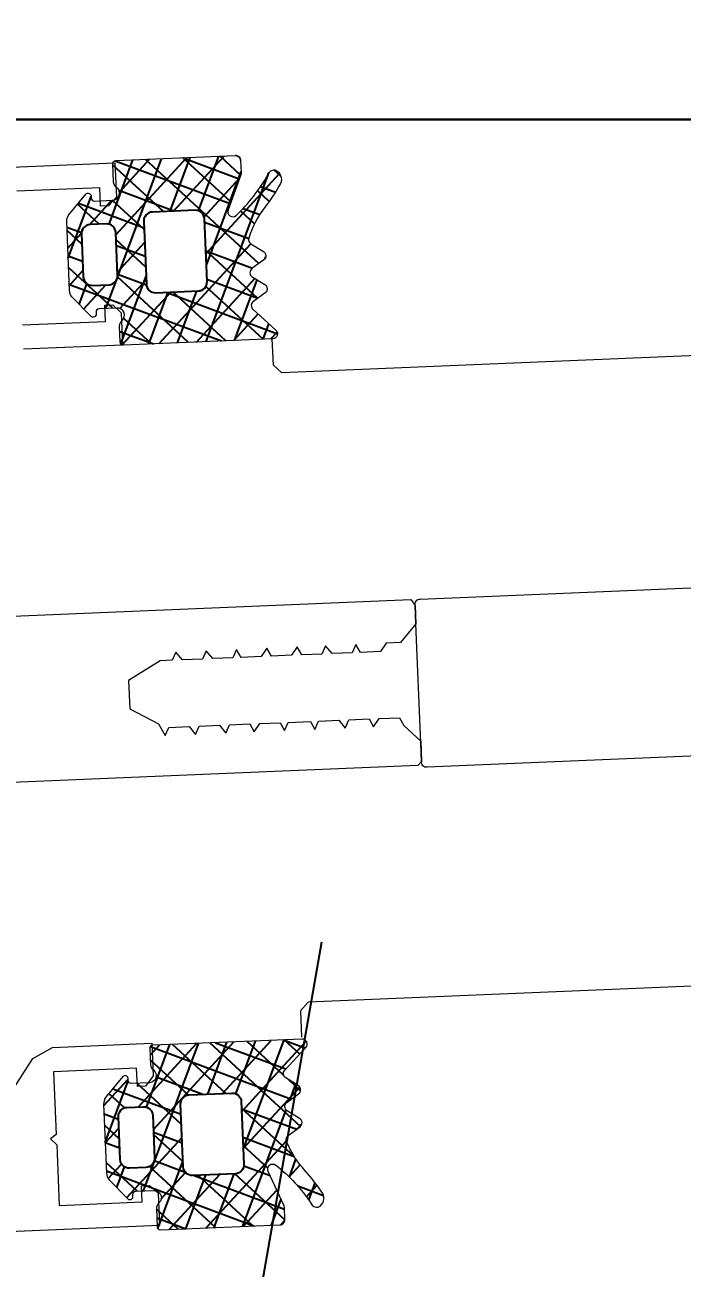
# Model space of a CAD drawing. Header units: millimetres. Extents: x -8689834 to 9419935, y -284943 to 166066.
# Drawn here: x -187681.7 to -187642.1, y 114769.2 to 114844 of the extents above; entities that cross this region are included whole.
import ezdxf
from ezdxf import colors
from ezdxf.entities.mleader import LeaderData, LeaderLine
from ezdxf.math import Vec2, Vec3

# ---------------------------------------------------------------- set-up
doc = ezdxf.new("R2010")
doc.units = ezdxf.units.MM
doc.header["$MEASUREMENT"] = 0
doc.layers.get('0').update_dxf_attribs({"color": 250, "lineweight": 9})
doc.layers.add('АР_новое окно', color=155, linetype='Continuous')
for name, color, linetype, lineweight in [('АР_Окна', 4, 'Continuous', 0), ('АР_Отметки', 250, 'Continuous', 15), ('АР_Сущ Несущая стена', 216, 'Continuous', 30), ('АР_Штриховка кирпич', 250, 'Continuous', 9)]:
    doc.layers.add(name, color=color, linetype=linetype, lineweight=lineweight)
doc.styles.add('ISOCPEUR', font='isocpeur.ttf', dxfattribs={"width": 0.7})
pattern_1 = [(335.7671633447816, (-69115.31625940584, 318510.9409690977), (0.6515825639889636, 1.447617495164233), []), (65.76716334478155, (-69115.31625940584, 318510.9409690977), (-1.447617495164233, 0.6515825639889636), [])]
pattern_2 = [(69.59291897554259, (-312533.4256309916, -91758.61839273755), (-1.487866758978935, 0.5535420106238736), []), (159.5929189755425, (-312533.4256309916, -91758.61839273755), (-0.5535420106238738, -1.487866758978935), [])]

# ---------------------------------------------------------------- blocks, each defined once
blk = doc.blocks.new('стойка витр.')
h = blk.add_hatch()
h.set_pattern_fill('ANSI37', scale=0.5, angle=-69.23283665521843)
h.set_pattern_definition(pattern_1)
edge = h.paths.add_edge_path()
edge.add_line((-22.69442369043827, 14.13646889062511), (-23.03581465108437, 15.03674084689555))
edge.add_arc((-23.43472203482704, 14.88552442783714), 0.426606969231953, 20.76054121617168, 72.29995807937499)
edge.add_arc((-23.17519432072194, 15.69843630689562), 0.4267278803337561, 110.7639791014305, 252.28796188313498, ccw=False)
edge.add_line((-23.32647754022037, 16.09744767434313), (-22.30045238576713, 16.48652534212306))
edge.add_arc((-22.23557122191811, 16.31559297980009), 0.1828317202011609, 20.74895968860318, 110.7853670150393, ccw=False)
edge.add_line((-22.06459766681655, 16.38036551539699), (-22.02136925791274, 16.26636916297139))
edge.add_arc((-21.85036169383434, 16.33121481389334), 0.1828894349477776, 200.7666051414026, 335.7779732891441)
edge.add_line((-21.68357339510112, 16.25618009645405), (-21.08991230116226, 17.78525728297245))
edge.add_arc((-21.70321396183568, 17.95657679537892), 0.6367804192309714, 344.3928406199507, 381.7248777476984)
edge.add_line((-21.1116628201562, 18.19228116337763), (-22.58147269752226, 22.06827310883818))
edge.add_arc((-23.18057156739388, 21.852472630542), 0.6367804192296693, 19.80944894391843, 57.14148607166609)
edge.add_line((-22.83507592984824, 22.38737642259366), (-24.29334917705273, 23.13834224954917))
edge.add_arc((-24.36844682475663, 22.97158227615987), 0.1828894349476184, 65.75635339884347, 200.7677215648203)
edge.add_line((-24.53945312526776, 22.90673329312267), (-24.49622471639304, 22.79273694081348))
edge.add_arc((-24.66715707872659, 22.7278557770023), 0.1828317201976129, -69.25104032206309, 20.78536700277641, ccw=False)
edge.add_line((-24.60238454316277, 22.55688222189201), (-25.62840969761601, 22.16780455411208))
edge.add_arc((-25.77973726672901, 22.56679910380675), 0.4267278803402734, 149.2463648073436, 290.7703475895543, ccw=False)
edge.add_arc((-26.51302534269302, 23.00322659508151), 0.4266069692186295, 329.2343686070108, 380.7737854734352)
edge.add_line((-26.11415292418678, 23.1545352198882), (-26.50320860397187, 24.18050239048171))
edge.add_arc((-26.6741821590871, 24.11572985494814), 0.1828317201915107, 20.74895966852365, 110.7853670116034)
edge.add_line((-26.73906332292245, 24.28666221726598), (-33.46508004333009, 21.73609814226074))
edge.add_arc((-33.37260125833668, 21.44478009969028), 0.3056444463767395, 107.6120180140902, 200.6882886899978)
edge.add_line((-33.6585366082727, 21.33680091994756), (-33.39916615508264, 20.65282280623796))
edge.add_arc((-33.11489203283651, 20.76049792175978), 0.3039830703862393, 200.7452912846324, 225.8123610097134)
edge.add_line((-33.32677140043234, 20.54252351805917), (-31.79381202385412, 18.90709041146329))
edge.add_arc((-32.0063560722166, 18.68866847666476), 0.3047673113958362, -108.86283880448178, 45.781400895661875, ccw=False)
edge.add_arc((-28.70749382052437, 27.75544220980088), 9.952967568180252, 231.9543329511108, 250.0411665169116, ccw=False)
edge.add_arc((-35.13741779119496, 19.64784166335459), 0.4002801790554734, 42.30928712460122, 119.2250395725891)
edge.add_arc((-34.91139847875967, 19.56672148584141), 0.6024183835395109, 134.3950067436913, 228.6478049676944)
edge.add_arc((-28.53884731806517, 27.80771469972205), 11.01872594929672, 232.0873456721725, 240.8889416158169)
edge.add_arc((-36.88860151399224, 12.8729826853881), 6.091684827127049, 40.75890454826748, 60.61437004968877, ccw=False)
edge.add_arc((-32.50226594848368, 16.64775385941913), 0.3047655738188228, -34.89587558046088, 41.60271899476669, ccw=False)
edge.add_line((-32.25229934006347, 16.47340148731018), (-32.76342180219945, 15.75802363698313))
edge.add_arc((-32.51342051808022, 15.58368567090239), 0.3047857747310843, 145.1100748179471, 256.4242518685471)
edge.add_line((-32.58496309185284, 15.28741547561367), (-31.72801335877739, 15.09082250765641))
edge.add_arc((-31.79955593254474, 14.79455231235153), 0.3047857747455557, -34.88992517811971, 76.42425187022229, ccw=False)
edge.add_line((-31.54955464840168, 14.62021434627968), (-32.06065512256464, 13.90477851201285))
edge.add_arc((-31.81065383841726, 13.73044054594722), 0.304785774745541, 145.1100748233031, 256.4242518693868)
edge.add_line((-31.88219641218893, 13.4341703506434), (-31.02524667911348, 13.23757738269342))
edge.add_arc((-31.09682011228135, 12.94126594878393), 0.3048331054871362, -24.2246592297883, 76.42043308581259, ccw=False)
edge.add_line((-30.81882951050648, 12.81618818287097), (-31.59985344059533, 11.12048939903616))
edge.add_arc((-31.32187980059053, 10.99539431777895), 0.3048247429134716, 155.7710645559098, 290.7402899417831)
edge.add_line((-31.21393143609748, 10.71032366952568), (-22.80062470957637, 13.90072279884771))
edge.add_arc((-22.86539724513609, 14.07169635396312), 0.1828317202009504, 290.7489596761703, 380.7489600455551)
edge = h.paths.add_edge_path(flags=16)
edge.add_line((-23.10434971895302, 21.04022295145114), (-22.19142218885827, 18.63276889372355))
edge.add_arc((-22.69773797682865, 18.4407695405971), 0.5414973949605305, -69.23283665472542, 20.767163345274582, ccw=False)
edge.add_line((-22.5057386237022, 17.93445375262672), (-23.43116100440966, 17.58352553217992))
edge.add_arc((-23.62316035752519, 18.08984132014666), 0.5414973949532591, 200.7671633443313, 290.7671633443313, ccw=False)
edge.add_line((-24.12947614549194, 17.89784196703113), (-25.04240367558668, 20.30529602475872))
edge.add_arc((-24.53608788761267, 20.4972953778888), 0.541497394965222, 110.76716334549809, 200.7671633454981, ccw=False)
edge.add_line((-24.72808724074275, 21.00361116586282), (-23.80266486003529, 21.35453938630963))
edge.add_arc((-23.6106655069234, 20.84822359833925), 0.5414973949553709, 20.767163343835023, 110.767163343835, ccw=False)
edge = h.paths.add_edge_path(flags=16)
edge.add_line((-26.85119390953332, 20.26120087689196), (-25.51269974335446, 16.73149769075098))
edge.add_arc((-26.01901553132848, 16.5394983376209), 0.541497394965222, -69.23283665450191, 20.76716334549809, ccw=False)
edge.add_line((-25.82701617819839, 16.03318254964688), (-28.23444912247942, 15.12026302596496))
edge.add_arc((-28.4264484756095, 15.62657881394625), 0.5414973949720253, 200.7671633452251, 290.76716334522513, ccw=False)
edge.add_line((-28.9327642635908, 15.43457946081617), (-30.27125842979876, 18.96428264696442))
edge.add_arc((-29.76494264181383, 19.15628200007632), 0.5414973949689773, 110.76716334328901, 200.767163343289, ccw=False)
edge.add_line((-29.95694199492573, 19.66259778806125), (-27.5495090506447, 20.57551731175045))
edge.add_arc((-27.35750969751825, 20.06920152376551), 0.541497394974137, 20.767163344728715, 110.76716334472869, ccw=False)
h = blk.add_hatch()
h.set_pattern_fill('ANSI37', scale=0.5, angle=-69.23283665521843)
h.set_pattern_definition(pattern_1)
edge = h.paths.add_edge_path()
edge.add_line((-7.614656875375658, -25.62993601259222), (-7.273265914729564, -26.53020796886267))
edge.add_arc((-7.672138333263274, -26.68151659366696), 0.4266069692434679, -30.765631391378577, 20.77378547182468, ccw=False)
edge.add_arc((-6.938850257283542, -27.11794408495156), 0.4267278803339729, 149.2463648056786, 290.7703475873838)
edge.add_line((-6.787522688187892, -27.51693863464607), (-5.761497533734655, -27.12786096686614))
edge.add_arc((-5.826270069284272, -26.95688741173914), 0.1828317202082013, 290.7489596719217, 380.7853669983573)
edge.add_line((-5.655337706935825, -26.89200624793739), (-5.698566115868744, -26.77800989551906))
edge.add_arc((-5.527559815348082, -26.71316091253391), 0.1828894349380834, 65.75635340077491, 200.7677215485159, ccw=False)
edge.add_line((-5.452462167653721, -26.54640093915077), (-3.994188920449233, -27.29736676610628))
edge.add_arc((-4.339684557994865, -27.83227055815794), 0.6367804192296694, 19.809448943918426, 57.14148607166612, ccw=False)
edge.add_line((-3.740585688123247, -27.61647007986176), (-2.270775810728082, -31.49246202532231))
edge.add_arc((-2.862326952422118, -31.72816639327794), 0.6367804192285443, -15.60715938413449, 21.72487774361298, ccw=False)
edge.add_line((-2.249025291763246, -31.89948590572749), (-2.842686385673005, -33.42856309223862))
edge.add_arc((-3.009474684396633, -33.35352837480535), 0.1828894349365558, 200.7666051236535, 335.7779732896313, ccw=False)
edge.add_line((-3.180482248484623, -33.41837402567035), (-3.223710657359334, -33.30437767335388))
edge.add_arc((-3.394684212462365, -33.36915020895407), 0.1828317202037067, 20.74895968940122, 110.7853670142414)
edge.add_line((-3.459565376309911, -33.19821784662781), (-4.485590530792251, -33.58729551440774))
edge.add_arc((-4.334307311281267, -33.98630688185023), 0.4267278803335083, 110.7639791032461, 252.2879618854569)
edge.add_arc((-4.593835025358378, -34.79921876089735), 0.4266069692128739, 20.760541213745626, 72.2999580801698, ccw=False)
edge.add_line((-4.194927641627146, -34.64800234186259), (-3.805871961842058, -35.67396951244882))
edge.add_arc((-3.976804324152614, -35.73885067632053), 0.1828317201976034, -69.25104032001241, 20.78536702306718, ccw=False)
edge.add_line((-3.912031788582681, -35.9098242314285), (-10.63804850899032, -38.46038830642647))
edge.add_arc((-10.76198657700206, -38.18099989774544), 0.3056444463879536, 200.8460379983515, 293.92230867425997, ccw=False)
edge.add_line((-11.04762355046114, -38.2897659172595), (-11.3069940036512, -37.6057878035499))
edge.add_arc((-11.02280217192234, -37.49789568213767), 0.3039830703908278, 175.7219656777917, 200.7890354028728, ccw=False)
edge.add_line((-11.32593828623067, -37.47521963119652), (-11.26283276302274, -35.23454482450325))
edge.add_arc((-11.5667631736687, -35.21197449929495), 0.3047673113958011, 355.7529257944983, 510.3971654946409)
edge.add_arc((-3.085478140807247, -39.81161386289363), 9.95296756819478, 151.493160172311, 169.5799937381118)
edge.add_arc((-13.27454869620142, -38.00608067109534), 0.4002801790508524, 282.30928711923883, 359.2250395672268, ccw=False)
edge.add_arc((-13.15914824141406, -37.79549114656839), 0.6024183835459826, 172.8865217206561, 267.13931994465963, ccw=False)
edge.add_arc((-2.924576102079248, -39.73891867786803), 11.01872594919693, 160.6453850739864, 169.4469810176308, ccw=False)
edge.add_arc((-19.07760885644255, -34.09585671602533), 6.091684827120307, 340.9199566399376, 360.7754221413588)
edge.add_arc((-13.29124725463213, -34.01305259408502), 0.3047655738143686, 359.9316076928689, 436.4302022680961)
edge.add_line((-13.21974018984474, -33.71679460741143), (-14.0766899229202, -33.52020163946145))
edge.add_arc((-14.00514734915965, -33.22393144415915), 0.3047857747414494, 145.1100748207506, 256.424251871352, ccw=False)
edge.add_line((-14.2551486332959, -33.04959347808472), (-13.74402617113083, -32.33421562775766))
edge.add_arc((-13.99402745527389, -32.1598776616858), 0.3047857747455562, 325.1100748218798, 436.4242518702226)
edge.add_line((-13.92248488150653, -31.86360746638093), (-14.7794566025841, -31.6669565144839))
edge.add_arc((-14.7079140287954, -31.37068631918638), 0.3047857747434108, 145.1100748199116, 256.4242518659954, ccw=False)
edge.add_line((-14.95791531293071, -31.19634835310717), (-14.44679285076563, -30.48097050278011))
edge.add_arc((-14.69684457899481, -30.30662212908397), 0.3048331054870662, 325.1138936033488, 425.7589859189499)
edge.add_line((-14.57168746687239, -30.0286672415823), (-16.28069433249766, -29.27720980550657))
edge.add_arc((-16.15556139849932, -28.99925320327871), 0.3048247429148342, 110.79403674408451, 245.7632621299588, ccw=False)
edge.add_line((-16.26377712844987, -28.71428394233226), (-7.850470401957864, -25.52388481301023))
edge.add_arc((-7.785589238115906, -25.69481717533219), 0.1828317201977073, 20.785366643697614, 110.7853670130821, ccw=False)
edge = h.paths.add_edge_path(flags=16)
edge.add_line((-3.343847721320344, -31.0696095920357), (-4.256775251385989, -28.66215553430811))
edge.add_arc((-4.763091039367282, -28.8541548874382), 0.5414973949720253, 20.7671633452251, 110.7671633452251)
edge.add_line((-4.955090392497368, -28.34783909945691), (-5.880512773175724, -28.69876731990371))
edge.add_arc((-5.68851342006019, -29.20508310789228), 0.5414973949736688, 110.7671633435124, 200.7671633435124)
edge.add_line((-6.194829208048759, -29.39708246100781), (-5.281901677954011, -31.8045365187354))
edge.add_arc((-4.775585889972717, -31.61253716560532), 0.5414973949720253, 200.7671633452251, 290.7671633452251)
edge.add_line((-4.583586536842631, -32.11885295358661), (-3.658164156164275, -31.76792473313981))
edge.add_arc((-3.850163509294362, -31.26160894516579), 0.541497394965222, 290.7671633454981, 380.7671633454981)
edge = h.paths.add_edge_path(flags=16)
edge.add_line((-6.665125275787432, -32.97088079506648), (-8.003619441966293, -29.4411776089255))
edge.add_arc((-8.509935229947587, -29.63317696205559), 0.5414973949720253, 20.7671633452251, 110.7671633452251)
edge.add_line((-8.701934583077673, -29.12686117407429), (-11.1093675273587, -30.03978069775621))
edge.add_arc((-10.91736817424317, -30.54609648574478), 0.5414973949736688, 110.7671633435124, 200.7671633435124)
edge.add_line((-11.42368396223173, -30.73809583886032), (-10.08518979602377, -34.2677990250013))
edge.add_arc((-9.578874008042476, -34.07579967187121), 0.5414973949720253, 200.7671633452251, 290.7671633452251)
edge.add_line((-9.38687465491239, -34.5821154598525), (-6.979441710631363, -33.66919593617058))
edge.add_arc((-7.171441063761449, -33.16288014819656), 0.541497394965222, 290.7671633454981, 380.7671633454981)
at = {"lineweight": 0, "ltscale": 100, "transparency": 33554687}
for points in [[(65.92687011216185, 59.2824299609274), (-26.6419368966599, 24.17953274302999), (-25.90703195796232, 22.24153677027789), (-25.27813291337225, 21.95846499659092), (-24.82208952034125, 22.13140062004823), (-25.21116718812846, 23.15742577453057), (-20.53714279274573, 24.92985650197079)], [(-17.68393587967148, 17.40574934773758), (-22.35796027505421, 15.63331862029736), (-22.70380953396671, 16.54534742246324), (-23.1598529269977, 16.37241179900593), (-23.44292470067739, 15.74351275440858), (-22.75122618288151, 13.91945515007683), (-17.16517298531835, 16.03773513642955)], [(-4.8720624113339, 3.563811556159635), (-32.68827406296623, -6.984337978748954), (-32.78663952485658, -7.412805841304362), (-32.39756185706938, -8.438830995786702), (-31.09647737510386, -9.118948907402228), (-30.2985029091069, -8.81635004535201), (-29.78357822878752, -9.142708211846184), (-28.64349873815081, -8.710380147196702), (-28.58844165704795, -8.16787993638718), (-28.18751332900138, -8.537466511741513), (-27.04754980615689, -8.105182423096267), (-26.87849637278123, -7.51945380341931), (-26.47751006082399, -7.889018390778801), (-25.33748855406884, -7.456712314131437), (-25.28243147299509, -6.914212103321915), (-24.7675067926466, -7.240570269808813), (-23.62748528589145, -6.808264193168725), (-23.5724282048177, -6.265763982351928), (-23.05744554058765, -6.592100160843984), (-21.91748201774317, -6.159816072198737), (-21.86242493664031, -5.617315861389216), (-21.46149660859373, -5.986902436743549), (-20.32147510183859, -5.554596360096184), (-20.15236368455226, -4.968845752424386), (-19.75143535650568, -5.338432327778719), (-18.6114718336612, -4.906148239133472), (-18.44241840028553, -4.320419619456516), (-18.0414320883574, -4.689984206808731), (-17.35739599072258, -4.430591765623831), (-15.14439867439796, -4.764904394331097), (-14.53915697429329, -6.360969294146344), (-15.78927863537683, -7.87813783652382), (-15.87193323494284, -8.691881148712127), (-16.27286156296032, -8.322294573416002), (-17.41288306971546, -8.754600650063367), (-17.58193650312023, -9.340329269682115), (-17.9828648311377, -8.97074269438599), (-19.12288633789285, -9.403048771026079), (-19.29193977129762, -9.988777390644827), (-19.69292608322576, -9.61921280335082), (-20.83288960607024, -10.05149689199607), (-20.8879466871731, -10.59399710274738), (-21.40287136749248, -10.26763893631141), (-22.54295085812919, -10.6999670009609), (-22.59800793926115, -11.24246721171221), (-22.99893626727862, -10.87288063641608), (-24.25289614239591, -11.34839313392149), (-24.30795322352787, -11.89089334468008), (-24.70893953545601, -11.52132875738607), (-25.84896104221116, -11.95363483402616), (-26.01801447558682, -12.53936345364491), (-26.4189428036334, -12.16977687834878), (-27.55896431035944, -12.60208295499615), (-27.61402139149141, -13.14458316574746), (-28.12900405569235, -12.81824698731361), (-29.26896757853683, -13.25053107595886), (-29.32402465966879, -13.79303128671745), (-29.89022619093885, -15.05085136390699), (-29.45792011427693, -16.19087287064031), (-29.14341260807123, -16.33238676948531), (-1.327200956468005, -5.784237234569446)], [(1.558535533695249, -25.08537510928727), (-0.902061547501944, -23.41060979175381), (-2.258247086545452, -23.27287612311193), (-7.844300284108613, -25.39115610946465), (-7.152623754285742, -27.21515572990756), (-6.480474312818842, -27.61228183979256), (-6.024430919787847, -27.43934621633525), (-6.413508587575052, -26.41332106186019), (-1.739484192192322, -24.64089033441996), (-0.3993375533900689, -28.17495120693638), (0.02910832117777318, -28.2732586849088), (-0.1831955090747215, -28.74493296838773), (1.113700732850702, -32.16493950470613), (-3.560323662532028, -33.93737023214635), (-3.906150933442404, -33.02539941386931), (-4.3621943264734, -33.19833503732661), (-4.645266100153094, -33.82723408192396), (-3.953589570330223, -35.65123370236688), (88.61521743849153, -0.5483364844694734)], [(-69.8438361948356, -5.633594956780144), (-69.21493715024553, -5.916666730459838), (-30.90838462579995, 8.609511357899464), (-30.62531285212026, 9.238410402496811), (-31.1873041553481, 10.72042096611403)], [(-56.0608929025766, -41.98018508909445), (-55.7778211288678, -41.3512860444971), (-17.47126860445132, -26.8251079561378), (-16.84236955983215, -27.10817972981749), (-16.28037825660431, -28.59019029343472)]]:
    blk.add_lwpolyline(points, dxfattribs=at)
at = {"color": 7, "lineweight": 0, "ltscale": 100, "transparency": 33554687}
for points in [[(-22.69442369043827, 14.13646889062511), (-23.03581465108437, 15.03674084689555, 0.2287523810762611), (-23.30501911480678, 15.29193636016134, -0.7101639231358212), (-23.32647754022037, 16.09744767434313), (-22.30045238576713, 16.48652534212306, -0.4143996870914876), (-22.06459766681655, 16.38036551539699), (-22.02136925791274, 16.26636916297139, 0.6682503890445888), (-21.68357339510112, 16.25618009645405), (-21.08991230116226, 17.78525728297245, 0.1643479059441302), (-21.1116628201562, 18.19228116337763), (-22.58147269752226, 22.06827310883818, 0.1643479059441302), (-22.83507592984824, 22.38737642259366), (-24.29334917705273, 23.13834224954917, 0.6682503891596868), (-24.53945312526776, 22.90673329312267), (-24.49622471639304, 22.79273694081348, -0.4143996870833266), (-24.60238454316277, 22.55688222189201), (-25.62840969761601, 22.16780455411208, -0.7101639231391418), (-26.14645609946456, 22.78500538597291, 0.2287523810910513), (-26.11415292418678, 23.1545352198882), (-26.50320860397187, 24.18050239048171, 0.4143996871765861), (-26.73906332292245, 24.28666221726598), (-33.46508004333009, 21.73609814226074, 0.4300281847644905), (-33.6585366082727, 21.33680091994756), (-33.39916615508264, 20.65282280623796, 0.1098139781175365), (-33.32677140043234, 20.54252351805917), (-31.79381202385412, 18.90709041146329, -0.8000358277039689), (-32.10488848172827, 18.40026861818478, -0.07908294790216032), (-34.84140179419774, 19.91728321780829, 0.3488032577412263), (-35.33285102594527, 19.99716969329165, 0.4361245879823007), (-35.30940773655311, 19.11450854978466, 0.03842309887939363), (-33.89950172111276, 18.18089248692559, -0.08685322061285544), (-32.2743724368047, 16.85010652759956, -0.3467629046601076), (-32.25229934006347, 16.47340148731018), (-32.76342180219945, 15.75802363698313, 0.5278770357902526), (-32.58496309185284, 15.28741547561367), (-31.72801335877739, 15.09082250765641, -0.5278770357776507), (-31.54955464840168, 14.62021434627968), (-32.06065512256464, 13.90477851201285, 0.5278770357650493), (-31.88219641218893, 13.4341703506434), (-31.02524667911348, 13.23757738269342, -0.4697389635461835), (-30.81882951050648, 12.81618818287097), (-31.59985344059533, 11.12048939903616, 0.667984424932516), (-31.21393143609748, 10.71032366952568), (-22.80062470957637, 13.90072279884771, 0.4142135642613711)], [(-7.614656875375658, -25.62993601259222), (-7.273265914729564, -26.53020796886267, -0.2287523810762611), (-7.305569090007339, -26.89973780277796, 0.7101639231358212), (-6.787522688187892, -27.51693863464607), (-5.761497533734655, -27.12786096686614, 0.4143996870914876), (-5.655337706935825, -26.89200624793739), (-5.698566115868744, -26.77800989551906, -0.6682503890445888), (-5.452462167653721, -26.54640093915077), (-3.994188920449233, -27.29736676610628, -0.1643479059441302), (-3.740585688123247, -27.61647007986176), (-2.270775810728082, -31.49246202532231, -0.1643479059441302), (-2.249025291763246, -31.89948590572749), (-2.842686385673005, -33.42856309223862, -0.6682503891596868), (-3.180482248484623, -33.41837402567035), (-3.223710657359334, -33.30437767335388, 0.4143996870833266), (-3.459565376309911, -33.19821784662781), (-4.485590530792251, -33.58729551440774, 0.7101639231391418), (-4.464132105349563, -34.39280682858953, -0.2287523810910513), (-4.194927641627146, -34.64800234186259), (-3.805871961842058, -35.67396951244882, -0.4143996871765861), (-3.912031788582681, -35.9098242314285), (-10.63804850899032, -38.46038830642647, -0.4300281847644905), (-11.04762355046114, -38.2897659172595), (-11.3069940036512, -37.6057878035499, -0.1098139781175365), (-11.32593828623067, -37.47521963119652), (-11.26283276302274, -35.23454482450325, 0.8000358277039689), (-11.83174935798161, -35.06142405519495, 0.07908294790216032), (-12.87430513065192, -38.01149454006372, -0.3488032577412263), (-13.18921346374555, -38.39715882165183, -0.4361245879823007), (-13.75692971088574, -37.72089072036033, -0.03842309887939363), (-13.32058396766661, -36.08715992321959, 0.08685322061285544), (-12.98648189794039, -34.01341638380836, 0.3467629046601076), (-13.21974018984474, -33.71679460741143), (-14.0766899229202, -33.52020163946145, -0.5278770357902526), (-14.2551486332959, -33.04959347808472), (-13.74402617113083, -32.33421562775766, 0.5278770357776507), (-13.92248488150653, -31.86360746638093), (-14.7794566025841, -31.6669565144839, -0.5278770357650493), (-14.95791531293071, -31.19634835310717), (-14.44679285076563, -30.48097050278011, 0.4697389635461835), (-14.57168746687239, -30.0286672415823), (-16.28069433249766, -29.27720980550657, -0.667984424932516), (-16.26377712844987, -28.71428394233226), (-7.850470401957864, -25.52388481301023, -0.4142135642613711)]]:
    blk.add_lwpolyline(points, format="xyb", close=True, dxfattribs=at)
for points in [[(-26.73906332292245, 24.28666221726598), (-26.73906332292245, 24.28666221726598)], [(-22.80062470957637, 13.90072279884771), (-22.80062470957637, 13.90072279884771)]]:
    blk.add_lwpolyline(points, dxfattribs=at)
at = {"color": 7}
for points in [[(-23.10434971895302, 21.04022295145114), (-22.19142218885827, 18.63276889372355, -0.414213562373095), (-22.5057386237022, 17.93445375262672), (-23.43116100440966, 17.58352553217992, -0.414213562373095), (-24.12947614549194, 17.89784196703113), (-25.04240367558668, 20.30529602475872, -0.414213562373095), (-24.72808724074275, 21.00361116586282), (-23.80266486003529, 21.35453938630963, -0.414213562373095)], [(-26.85119390953332, 20.26120087689196), (-25.51269974335446, 16.73149769075098, -0.414213562373095), (-25.82701617819839, 16.03318254964688), (-28.23444912247942, 15.12026302596496, -0.414213562373095), (-28.9327642635908, 15.43457946081617), (-30.27125842979876, 18.96428264696442, -0.414213562373095), (-29.95694199492573, 19.66259778806125), (-27.5495090506447, 20.57551731175045, -0.414213562373095)], [(-3.343847721320344, -31.0696095920357), (-4.256775251385989, -28.66215553430811, 0.414213562373095), (-4.955090392497368, -28.34783909945691), (-5.880512773175724, -28.69876731990371, 0.414213562373095), (-6.194829208048759, -29.39708246100781), (-5.281901677954011, -31.8045365187354, 0.414213562373095), (-4.583586536842631, -32.11885295358661), (-3.658164156164275, -31.76792473313981, 0.414213562373095)], [(-6.665125275787432, -32.97088079506648), (-8.003619441966293, -29.4411776089255, 0.414213562373095), (-8.701934583077673, -29.12686117407429), (-11.1093675273587, -30.03978069775621, 0.414213562373095), (-11.42368396223173, -30.73809583886032), (-10.08518979602377, -34.2677990250013, 0.414213562373095), (-9.38687465491239, -34.5821154598525), (-6.979441710631363, -33.66919593617058, 0.414213562373095)]]:
    blk.add_lwpolyline(points, format="xyb", close=True, dxfattribs=at)
at = {"lineweight": 0, "ltscale": 100, "transparency": 33554687}
for points in [[(-59.94503853938659, -19.40384657128016, -1.575399656426527e-05), (-56.87977393603069, -20.78551547546522, -0.4398191101055806)], [(-56.36006749374792, -22.15601788895583, -1.575399656426528e-05), (-57.73845635901671, -25.2227588602982, -0.2080566110632873)], [(-60.62370682114852, -28.40042247599195), (-29.6323624739598, -16.64818975485105, 0.5239329190821609), (-29.45792011430603, -16.19087287058937), (-29.84699778209324, -15.16484771611431), (-32.39756185706938, -8.438830995786702), (-32.78663952485658, -7.412805841304362, 0.5239329190821609), (-33.2204523376422, -7.186144611914642), (-64.21182667926769, -18.93829823563283, 0.4143255057077639)]]:
    blk.add_lwpolyline(points, format="xyb", dxfattribs=at)
at = {"color": 7, "lineweight": 0, "ltscale": 100, "transparency": 33554687}
blk.add_arc((-33.37357679728302, 21.44486016019073), 0.304760386648688, 110.7561904730667, 200.7778938289061, dxfattribs=at)
blk = doc.blocks.new('A$Cec9b444d')
at = {"layer": 'АР_новое окно'}
h = blk.add_hatch(dxfattribs=at)
h.set_pattern_fill('ANSI37', color=256, scale=0.4999999999999999, angle=24.59291897554258)
h.set_pattern_definition(pattern_2)
edge = h.paths.add_edge_path()
edge.add_line((6548.451543394764, 2238.445642179062), (6548.411292953318, 2239.407628293973))
edge.add_arc((6548.837524924576, 2239.425511606693), 0.426606969230795, 130.8631193106455, 182.402536173819, ccw=False)
edge.add_arc((6548.279159500191, 2240.070808755573), 0.4267278803331276, 310.8751155085644, 452.3990982904126)
edge.add_line((6548.261296701107, 2240.497162604228), (6547.164936934255, 2240.451289837502))
edge.add_arc((6547.172522067331, 2240.268615527143), 0.1828317201942392, 92.37771037387427, 182.4141177003121)
edge.add_line((6546.989852613653, 2240.260914319286), (6546.994949299698, 2240.139103451585))
edge.add_arc((6546.812219818644, 2240.131456087688), 0.1828894349619838, -132.61489588426417, 2.3964722633974134, ccw=False)
edge.add_line((6546.688391359247, 2239.996863895997), (6545.541124098359, 2241.169164356219))
edge.add_arc((6546.03759845924, 2241.567915546037), 0.6367804192920743, 181.4381996426683, 218.7702367704202, ccw=False)
edge.add_line((6545.401018639514, 2241.55193319603), (6545.227726129679, 2245.69362661085))
edge.add_arc((6545.863416062311, 2245.730877273636), 0.6367804192392239, 146.0215913215114, 183.353628449271, ccw=False)
edge.add_line((6545.335367020553, 2246.086761400601), (6546.380695375988, 2247.350802209357))
edge.add_arc((6546.515334283268, 2247.227024545505), 0.1828894349669478, 2.3953558180173786, 137.4067239839457, ccw=False)
edge.add_line((6546.698063913306, 2247.234668348798), (6546.703160599324, 2247.11285748121))
edge.add_arc((6546.885834909646, 2247.120442614361), 0.1828317201596406, 182.3777103978586, 272.4141177228796)
edge.add_line((6546.893536117574, 2246.937773160721), (6547.989895884453, 2246.983645927334))
edge.add_arc((6547.972080475158, 2247.410001758865), 0.4267278803749426, 272.3927298041481, 413.916712586526)
edge.add_arc((6548.474588932293, 2248.099686910254), 0.4266069692122565, 182.3892919169225, 233.92870878341319, ccw=False)
edge.add_line((6548.048352838608, 2248.081902124042), (6548.002482664331, 2249.178199932186))
edge.add_arc((6548.185152117981, 2249.185901140067), 0.1828317201684116, 92.3777103656563, 182.4141177085033, ccw=False)
edge.add_line((6548.177566984933, 2249.368575450402), (6555.364656006614, 2249.66929029583))
edge.add_arc((6555.394221839319, 2249.365079202822), 0.305644446330617, 2.474788707097389, 95.55105938295537, ccw=False)
edge.add_line((6555.699581216659, 2249.37827686335), (6555.730161332851, 2248.647411657844))
edge.add_arc((6555.426448873583, 2248.63458788721), 0.3039830702646786, -22.649283628637875, 2.417786096509303, ccw=False)
edge.add_line((6555.706988562623, 2248.5175272624), (6554.940899378238, 2246.410939201619))
edge.add_arc((6555.222226203743, 2246.293728573489), 0.3047673113956771, 157.3816764940331, 312.0259161941805)
edge.add_arc((6548.622877420103, 2253.332014850413), 9.952967568207473, 313.1219108744432, 331.2087444402439)
edge.add_arc((6557.723599636435, 2248.407183479588), 0.4002801790498829, 83.93803781351778, 160.8537902615971, ccw=False)
edge.add_arc((6557.547708546624, 2248.243697892138), 0.6024183835293704, -25.484727576248872, 68.76807064779598, ccw=False)
edge.add_arc((6548.447264319586, 2253.313736582851), 11.01872594966432, 322.2741357768159, 331.0757317204602, ccw=False)
edge.add_arc((6561.998506221537, 2242.867279844155), 6.091684826941774, 142.5487073405098, 162.4041728419304)
edge.add_arc((6556.480953075582, 2244.612400008807), 0.3047655738086504, 161.5603583962118, 238.0589529714075)
edge.add_line((6556.319717943689, 2244.353778108685), (6557.071031851974, 2243.897117346932))
edge.add_arc((6556.909759173021, 2243.638495051894), 0.3047857747129721, -53.261174478714395, 58.053002572099615, ccw=False)
edge.add_line((6557.092072367689, 2243.3942487264), (6556.381531947649, 2242.876422547476))
edge.add_arc((6556.563845142314, 2242.63217622197), 0.304785774720753, 126.7388255193569, 238.0530025677395)
edge.add_line((6556.402572463337, 2242.373553926938), (6557.153888964064, 2241.916831206488))
edge.add_arc((6556.992616285055, 2241.65820891139), 0.3047857747936488, -53.26117447681611, 58.05300256926603, ccw=False)
edge.add_line((6557.17492947978, 2241.413962585838), (6556.464389059714, 2240.896136407027))
edge.add_arc((6556.646746847417, 2240.651864305688), 0.3048331055332871, 126.7426443079046, 227.3877366234162)
edge.add_line((6556.440364621333, 2240.427521712796), (6557.825431740102, 2239.175730268071))
edge.add_arc((6557.619071919477, 2238.951378427537), 0.3048247429575804, -87.57721254543412, 47.392012840440714, ccw=False)
edge.add_line((6557.631957781217, 2238.646826168498), (6548.6419140564, 2238.270673932097))
edge.add_arc((6548.6342128485, 2238.453343385784), 0.1828317202055253, 182.4141173443002, 272.4141177137184, ccw=False)
edge = h.paths.add_edge_path(flags=16)
edge.add_line((6546.112836551766, 2244.954122015627), (6546.220471903409, 2242.381635602362))
edge.add_arc((6546.761495928793, 2242.404272577622), 0.5414973949076394, 182.3959140496314, 272.3959140496775)
edge.add_line((6546.784132904054, 2241.863248552238), (6547.772993519362, 2241.904623449128))
edge.add_arc((6547.750356544166, 2242.445647474536), 0.5414973949285851, 272.3959140427484, 362.3959140428485)
edge.add_line((6548.291380569573, 2242.468284449733), (6548.183745217942, 2245.040770863001))
edge.add_arc((6547.642721192489, 2245.018133887785), 0.5414973949748565, 2.395914044662461, 92.39591404475459)
edge.add_line((6547.620084217272, 2245.559157913239), (6546.631223601948, 2245.517783016344))
edge.add_arc((6546.653860577216, 2244.976758990894), 0.5414973949733509, 92.39591405006294, 182.3959140500629)
edge = h.paths.add_edge_path(flags=16)
edge.add_line((6549.864071890762, 2245.711717034527), (6550.021882106246, 2241.940050671968))
edge.add_arc((6550.562906131702, 2241.962687647185), 0.5414973949776016, 182.3959140446985, 272.3959140446524)
edge.add_line((6550.585543106919, 2241.42166362173), (6553.158006959387, 2241.529298029349))
edge.add_arc((6553.135369984131, 2242.070322054817), 0.541497394991523, 272.3959140488266, 362.3959140488768)
edge.add_line((6553.676394009599, 2242.092959030074), (6553.518583794114, 2245.864625392754))
edge.add_arc((6552.977559768718, 2245.841988417477), 0.5414973949192282, 2.395914051313867, 92.39591405126782)
edge.add_line((6552.954922793442, 2246.383012442871), (6550.38245894097, 2246.275378035251))
edge.add_arc((6550.405095916228, 2245.734354009785), 0.5414973949893273, 92.395914049029, 182.395914049029)
h = blk.add_hatch(dxfattribs=at)
h.set_pattern_fill('ANSI37', color=256, scale=0.4999999999999999, angle=24.59291897554258)
h.set_pattern_definition(pattern_2)
edge = h.paths.add_edge_path()
edge.add_line((6550.229467655266, 2195.953227427111), (6550.269718096672, 2194.991241312309))
edge.add_arc((6550.695954190384, 2195.009026098549), 0.4266069692402211, 182.3892919204921, 233.9287087837394)
edge.add_arc((6550.193445733247, 2194.319340947135), 0.4267278803679935, -87.6072701937344, 53.916712588015514, ccw=False)
edge.add_line((6550.211261142558, 2193.892985115611), (6549.114901375678, 2193.847112348997))
edge.add_arc((6549.107200167731, 2194.029781802645), 0.1828317201688599, 182.3777104023086, 272.41411772875165, ccw=False)
edge.add_line((6548.924525857401, 2194.02219666948), (6548.919429171383, 2194.144007537188))
edge.add_arc((6548.736699541379, 2194.13636373382), 0.1828894349366994, 2.395355842086295, 137.4067239897952)
edge.add_line((6548.602060634108, 2194.260141397638), (6547.556732278645, 2192.996100588995))
edge.add_arc((6548.084781320402, 2192.640216462028), 0.6367804192401517, 146.0215913214097, 183.3536284491437)
edge.add_line((6547.44909138777, 2192.602965799243), (6547.622383897607, 2188.461272384306))
edge.add_arc((6548.258963717156, 2188.477254734373), 0.6367804191172056, 181.4381996485479, 218.7702367763295)
edge.add_line((6547.762489356452, 2188.078503544613), (6548.909756617324, 2186.906203084388))
edge.add_arc((6549.033585076721, 2187.040795276041), 0.1828894349346799, 227.3851041075201, 362.3964722733034)
edge.add_line((6549.216314557747, 2187.048442639968), (6549.211217871729, 2187.170253507556))
edge.add_arc((6549.393887325409, 2187.17795471541), 0.1828317201972299, 92.37771037469298, 182.4141176994218, ccw=False)
edge.add_line((6549.386302192331, 2187.360629025772), (6550.482661959212, 2187.406501792506))
edge.add_arc((6550.500524758281, 2186.980147943852), 0.4267278803314536, -49.12488449369971, 92.39909828847073, ccw=False)
edge.add_arc((6551.058890182625, 2186.334850794976), 0.4266069692033493, 130.863119308993, 182.4025361754422)
edge.add_line((6550.632658211395, 2186.316967482245), (6550.678528385687, 2185.220669673984))
edge.add_arc((6550.861202696045, 2185.228254807053), 0.1828317201925743, 182.3777103716138, 272.4141177147407)
edge.add_line((6550.868903903948, 2185.045585353379), (6558.055992925629, 2185.346300198806))
edge.add_arc((6558.060042927813, 2185.651917811356), 0.3056444464055064, 269.2407687233519, 362.3170393992065)
edge.add_line((6558.365437484206, 2185.664274693805), (6558.334857368039, 2186.395139899199))
edge.add_arc((6558.031135206498, 2186.382548010283), 0.3039830703793646, 2.37404198651948, 27.44111171155207)
edge.add_line((6558.300915605691, 2186.522634566701), (6557.361528726608, 2188.557863838255))
edge.add_arc((6557.6320809803, 2188.698165627723), 0.3047673114131038, 52.76591190175748, 207.4101516018268, ccw=False)
edge.add_arc((6551.643746631061, 2181.13319835712), 9.952967568199105, 33.58308365304413, 51.669917218845114, ccw=False)
edge.add_arc((6560.301260540929, 2186.801051724141), 0.4002801790508677, 203.938037825399, 280.8537902734185)
edge.add_arc((6560.11232734287, 2186.949272705968), 0.6024183835100677, 296.0237574445759, 390.2765556685521)
edge.add_arc((6551.467220448739, 2181.136742772084), 11.01872594909215, 33.71609637432727, 42.51769231797167)
edge.add_arc((6564.098445586862, 2192.67869958109), 6.091684827289483, 202.3876552492031, 222.2431207506249, ccw=False)
edge.add_arc((6558.745957344058, 2190.478766236057), 0.3047655737736925, 126.73287512047341, 203.2314696956637, ccw=False)
edge.add_line((6558.563681598233, 2190.723015304512), (6559.274222018287, 2191.240841483439))
edge.add_arc((6559.091908823624, 2191.485087808939), 0.304785774714563, 306.7388255197988, 418.0530025704772)
edge.add_line((6559.253181502586, 2191.743710103973), (6558.501867594273, 2192.200370865722))
edge.add_arc((6558.663140273249, 2192.458993160753), 0.304785774719601, 126.73882551927099, 238.0530025678394, ccw=False)
edge.add_line((6558.480827078585, 2192.703239486259), (6559.19136490621, 2193.221127623885))
edge.add_arc((6559.009051711473, 2193.465373949425), 0.3047857747906986, 306.7388255263969, 418.0530025723656)
edge.add_line((6559.170324390467, 2193.723996244529), (6558.419010482181, 2194.180657006164))
edge.add_arc((6558.580325445067, 2194.439308712025), 0.3048331054785647, 137.4040914716879, 238.0491837873519, ccw=False)
edge.add_line((6558.355923950385, 2194.64562689198), (6559.631580665526, 2196.008745628642))
edge.add_arc((6559.40720072547, 2196.215074895532), 0.3048247428847856, 317.399815261925, 452.3690406476707)
edge.add_line((6559.39460055727, 2196.519639108196), (6550.404556832467, 2196.143486871799))
edge.add_arc((6550.412141965598, 2195.960812561419), 0.1828317202169492, 92.3777103906945, 182.3777107601127)
edge = h.paths.add_edge_path(flags=16)
edge.add_line((6548.442625621558, 2189.272130583945), (6548.334990269901, 2191.844616997207))
edge.add_arc((6548.876014295369, 2191.867253972463), 0.5414973949910877, 92.39591404882663, 182.3959140488767, ccw=False)
edge.add_line((6548.853377320112, 2192.408277997932), (6549.84223793542, 2192.449652894702))
edge.add_arc((6549.864874910698, 2191.908628869307), 0.5414973949192852, 2.395914051458078, 92.39591405145808, ccw=False)
edge.add_line((6550.405898936093, 2191.931265844585), (6550.513534287736, 2189.35877943132))
edge.add_arc((6549.972510262267, 2189.336142456063), 0.5414973949919963, -87.6040859510772, 2.3959140488727826, ccw=False)
edge.add_line((6549.995147237524, 2188.795118430595), (6549.006286622228, 2188.753743533708))
edge.add_arc((6548.983649647012, 2189.294767559161), 0.5414973949748565, 182.3959140446624, 272.39591404466245, ccw=False)
edge = h.paths.add_edge_path(flags=16)
edge.add_line((6552.244035824408, 2188.830545653435), (6552.086225608896, 2192.602212016107))
edge.add_arc((6552.627249634321, 2192.624848991294), 0.5414973949454512, 92.39591404171239, 182.3959140416623, ccw=False)
edge.add_line((6552.604612659134, 2193.165873016718), (6555.177076511577, 2193.273507424452))
edge.add_arc((6555.199713486812, 2192.732483398986), 0.5414973949878844, 2.3959140464850748, 92.39591404653112, ccw=False)
edge.add_line((6555.740737512277, 2192.75512037422), (6555.898547727761, 2188.983454011542))
edge.add_arc((6555.357523702336, 2188.960817036354), 0.5414973949454702, -87.6040859582896, 2.3959140417102844, ccw=False)
edge.add_line((6555.380160677523, 2188.419793010929), (6552.80769682508, 2188.312158603198))
edge.add_arc((6552.785059849863, 2188.853182628653), 0.541497394976712, 182.3959140447506, 272.3959140447506, ccw=False)
at = {"layer": 'АР_новое окно', "ltscale": 100}
blk.add_line((6206.527226336728, 176.3932183788799), (6560.595116834006, 2202.361959159994), dxfattribs=at)
at = {"layer": 'АР_новое окно', "lineweight": 0, "ltscale": 100, "transparency": 33554687}
for points in [[(6449.215957556616, 2245.093199592735), (6548.13040934276, 2249.231877156003), (6548.217055597699, 2247.161030448478), (6547.75019887152, 2246.653400234138), (6547.262893442533, 2246.6330108975), (6547.217020675839, 2247.729370664465), (6542.222589229186, 2247.520398759974)], [(6542.558986061643, 2239.480509747747), (6547.553417508296, 2239.689481652237), (6547.51264142762, 2240.664030551615), (6547.999946856634, 2240.684419888139), (6548.507577071059, 2240.217563161921), (6548.589129232369, 2238.268465363396), (6542.620148886406, 2238.018717378262)], [(6536.224609914112, 2221.71483997665), (6565.94763881764, 2222.958480623832), (6566.206612569597, 2222.603243985662), (6566.252485336278, 2221.506884218814), (6565.323806611217, 2220.369810330019), (6564.471130538225, 2220.334133527756), (6564.12608727206, 2219.83153804057), (6562.90785467889, 2219.780565995463), (6562.643843607177, 2220.257678052557), (6562.420611208581, 2219.760179251341), (6561.202502532864, 2219.709212391047), (6560.816680593607, 2220.181227762059), (6560.593386236249, 2219.683726368547), (6559.375215601785, 2219.632756915841), (6559.111204530142, 2220.109868972833), (6558.766161263949, 2219.60727348564), (6557.547990629483, 2219.556304032934), (6557.283979557825, 2220.033416089923), (6556.938874332926, 2219.530818010327), (6555.720765657196, 2219.479851150031), (6555.456754585495, 2219.95696320713), (6555.2335221869, 2219.459464405912), (6554.015351552436, 2219.408494953207), (6553.629467654446, 2219.880507731809), (6553.406235255822, 2219.383008930707), (6552.188126580105, 2219.332042070414), (6551.802304640876, 2219.804057441313), (6551.579010283549, 2219.306556047807), (6550.848083119351, 2219.275973339213), (6548.944979412476, 2218.098128554599), (6549.016338201721, 2216.392652491124), (6550.762463835978, 2215.489519154978), (6551.158541106019, 2214.773884641321), (6551.381773504614, 2215.271383442419), (6552.59994413908, 2215.322352895123), (6552.985766078322, 2214.850337524228), (6553.208998476958, 2215.347836325215), (6554.427169111408, 2215.398805777918), (6554.812991050665, 2214.926790407025), (6555.036285408009, 2215.424291800535), (6556.254394083725, 2215.475258660827), (6556.518405155399, 2214.998146603843), (6556.863448421564, 2215.500742091029), (6558.081681014747, 2215.55171413614), (6558.345692086447, 2215.074602079162), (6558.568924485042, 2215.572100880259), (6559.908844028329, 2215.628164426521), (6560.172855100017, 2215.15105236966), (6560.396149457371, 2215.648553763053), (6561.614320091836, 2215.699523215758), (6562.000142031051, 2215.227507844855), (6562.22337442969, 2215.725006645962), (6563.441545064126, 2215.775976098662), (6563.705556135827, 2215.298864041682), (6564.050661360712, 2215.801462121274), (6565.268770036427, 2215.852428981567), (6565.532781108128, 2215.375316924589), (6566.548103495685, 2214.441606064674), (6566.599072948368, 2213.223435430235), (6566.365582626559, 2212.969617730599), (6536.642553723045, 2211.725977083422)], [(6541.581532572816, 2192.845619929233), (6543.185010364567, 2195.353255436222), (6544.377694976427, 2196.013341185544), (6550.34667532239, 2196.263089170679), (6550.42822489131, 2194.314053330743), (6549.96646744358, 2193.684550289996), (6549.479162014563, 2193.664160953471), (6549.433289247871, 2194.760520720437), (6544.438857801219, 2194.551548815945), (6544.596862845402, 2190.775226044946), (6544.241623614756, 2190.516314251749), (6544.62234627555, 2190.16617170714), (6544.775252041271, 2186.511721762543), (6549.769683487924, 2186.720693667034), (6549.728909999681, 2187.695180607593), (6550.216215428694, 2187.715569944118), (6550.72384564312, 2187.248713217899), (6550.805395211997, 2185.299677378073), (6451.890943425852, 2181.160999814806)], [(6548.177566984933, 2249.368575450402), (6548.177566984933, 2249.368575450402)], [(6599.57674029233, 2238.815461359544), (6599.10988356615, 2238.307831145203), (6558.177394910321, 2236.595175720735), (6557.669764695924, 2237.062032446841), (6557.603505185099, 2238.645635684023)], [(6548.6419140564, 2238.270673932097), (6548.6419140564, 2238.270673932097)], [(6601.201767360758, 2199.977291641207), (6600.694137146319, 2200.444148367421), (6559.761648490518, 2198.731492942959), (6559.294791764338, 2198.223862728499), (6559.361051275147, 2196.640259491313)]]:
    blk.add_lwpolyline(points, dxfattribs=at)
for points in [[(6548.451543394764, 2238.445642179062), (6548.411292953318, 2239.407628293973, -0.2287523810762611), (6548.558415547439, 2239.748143690948, 0.7101639231358212), (6548.261296701107, 2240.497162604228), (6547.164936934255, 2240.451289837502, 0.4143996870914876), (6546.989852613653, 2240.260914319286), (6546.994949299698, 2240.139103451585, -0.6682503890445888), (6546.688391359247, 2239.996863895997), (6545.541124098359, 2241.169164356219, -0.1643479059441302), (6545.401018639514, 2241.55193319603), (6545.227726129679, 2245.69362661085, -0.1643479059441302), (6545.335367020553, 2246.086761400601), (6546.380695375988, 2247.350802209357, -0.6682503891596868), (6546.698063913306, 2247.234668348798), (6546.703160599324, 2247.11285748121, 0.4143996870833266), (6546.893536117574, 2246.937773160721), (6547.989895884453, 2246.983645927334, 0.7101639231391418), (6548.223406404954, 2247.75486689323, -0.2287523810910513), (6548.048352838608, 2248.081902124042), (6548.002482664331, 2249.178199932186, -0.4143996871765861), (6548.177566984933, 2249.368575450402), (6555.364656006614, 2249.66929029583, -0.4300281847644905), (6555.699581216659, 2249.37827686335), (6555.730161332851, 2248.647411657844, -0.1098139781175365), (6555.706988562623, 2248.5175272624), (6554.940899378238, 2246.410939201619, 0.8000358277039689), (6555.426257763672, 2246.067334588039, 0.07908294790216032), (6557.345461075705, 2248.538467334762, -0.3488032577412263), (6557.765870793176, 2248.805225400808, -0.4361245879823007), (6558.091511625516, 2247.984495036826, -0.03842309887939363), (6557.162496953734, 2246.571552835245, 0.08685322061285544), (6556.19183496043, 2244.708799025762, 0.3467629046601076), (6556.319717943689, 2244.353778108685), (6557.071031851974, 2243.897117346932, -0.5278770357902526), (6557.092072367689, 2243.3942487264), (6556.381531947649, 2242.876422547476, 0.5278770357776507), (6556.402572463337, 2242.373553926938), (6557.153888964064, 2241.916831206488, -0.5278770357650493), (6557.17492947978, 2241.413962585838), (6556.464389059714, 2240.896136407027, 0.4697389635461835), (6556.440364621333, 2240.427521712796), (6557.825431740102, 2239.175730268071, -0.667984424932516), (6557.631957781217, 2238.646826168498), (6548.6419140564, 2238.270673932097, -0.4142135642613711)], [(6550.229467655266, 2195.953227427111), (6550.269718096672, 2194.991241312309, 0.2287523810762611), (6550.444771663031, 2194.664206081501, -0.7101639231358212), (6550.211261142558, 2193.892985115611), (6549.114901375678, 2193.847112348997, -0.4143996870914876), (6548.924525857401, 2194.02219666948), (6548.919429171383, 2194.144007537188, 0.6682503890445888), (6548.602060634108, 2194.260141397638), (6547.556732278645, 2192.996100588995, 0.1643479059441302), (6547.44909138777, 2192.602965799243), (6547.622383897607, 2188.461272384306, 0.1643479059441302), (6547.762489356452, 2188.078503544613), (6548.909756617324, 2186.906203084388, 0.6682503891596868), (6549.216314557747, 2187.048442639968), (6549.211217871729, 2187.170253507556, -0.4143996870833266), (6549.386302192331, 2187.360629025772), (6550.482661959212, 2187.406501792506, -0.7101639231391418), (6550.779780805516, 2186.657482879218, 0.2287523810910513), (6550.632658211395, 2186.316967482245), (6550.678528385687, 2185.220669673984, 0.4143996871765861), (6550.868903903948, 2185.045585353379), (6558.055992925629, 2185.346300198806, 0.4300281847644905), (6558.365437484206, 2185.664274693805), (6558.334857368039, 2186.395139899199, 0.1098139781175365), (6558.300915605691, 2186.522634566701), (6557.361528726608, 2188.557863838255, -0.8000358277039689), (6557.81648742214, 2188.94081223972, -0.07908294790216032), (6559.935410547044, 2186.63863865904, 0.3488032577412263), (6560.376634667688, 2186.407932196826, 0.4361245879823007), (6560.632577016312, 2187.252996570811, 0.03842309887939363), (6559.588778313177, 2188.583394328037, -0.08685322061285544), (6558.465902520158, 2190.358552465765, -0.3467629046601076), (6558.563681598233, 2190.723015304512), (6559.274222018287, 2191.240841483439, 0.5278770357902526), (6559.253181502586, 2191.743710103973), (6558.501867594273, 2192.200370865722, -0.5278770357776507), (6558.480827078585, 2192.703239486259), (6559.19136490621, 2193.221127623885, 0.5278770357650493), (6559.170324390467, 2193.723996244529), (6558.419010482181, 2194.180657006164, -0.4697389635461835), (6558.355923950385, 2194.64562689198), (6559.631580665526, 2196.008745628642, 0.667984424932516), (6559.39460055727, 2196.519639108196), (6550.404556832467, 2196.143486871799, 0.4142135642613711)]]:
    blk.add_lwpolyline(points, format="xyb", close=True, dxfattribs=at)
at = {"layer": 'АР_новое окно'}
for points in [[(6549.864071890762, 2245.711717034527), (6550.021882106246, 2241.940050671968, 0.414213562373095), (6550.585543106919, 2241.42166362173), (6553.158006959387, 2241.529298029349, 0.414213562373095), (6553.676394009599, 2242.092959030074), (6553.518583794114, 2245.864625392754, 0.414213562373095), (6552.954922793442, 2246.383012442871), (6550.38245894097, 2246.275378035251, 0.414213562373095)], [(6546.112836551766, 2244.954122015627), (6546.220471903409, 2242.381635602362, 0.414213562373095), (6546.784132904054, 2241.863248552238), (6547.772993519362, 2241.904623449128, 0.414213562373095), (6548.291380569573, 2242.468284449733), (6548.183745217942, 2245.040770863001, 0.414213562373095), (6547.620084217272, 2245.559157913239), (6546.631223601948, 2245.517783016344, 0.414213562373095)], [(6552.244035824408, 2188.830545653435), (6552.086225608896, 2192.602212016107, -0.414213562373095), (6552.604612659134, 2193.165873016718), (6555.177076511577, 2193.273507424452, -0.414213562373095), (6555.740737512277, 2192.75512037422), (6555.898547727761, 2188.983454011542, -0.414213562373095), (6555.380160677523, 2188.419793010929), (6552.80769682508, 2188.312158603198, -0.414213562373095)], [(6548.442625621558, 2189.272130583945), (6548.334990269901, 2191.844616997207, -0.414213562373095), (6548.853377320112, 2192.408277997932), (6549.84223793542, 2192.449652894702, -0.414213562373095), (6550.405898936093, 2191.931265844585), (6550.513534287736, 2189.35877943132, -0.414213562373095), (6549.995147237524, 2188.795118430595), (6549.006286622228, 2188.753743533708, -0.414213562373095)]]:
    blk.add_lwpolyline(points, format="xyb", close=True, dxfattribs=at)
at = {"layer": 'АР_новое окно', "lineweight": 0, "ltscale": 100, "transparency": 33554687}
for points in [[(6595.892416317632, 2222.261556037893, 1.575399656426527e-05), (6593.617724516777, 2219.785544474798, 0.4398191101055806)], [(6593.678998587101, 2218.321093335344, 1.575399656426528e-05), (6596.152575247059, 2216.0437539763, 0.2080566110632873)], [(6600.055175271769, 2214.257156838929), (6566.939338713067, 2212.871600129467, -0.5239329190821609), (6566.599072948383, 2213.223435430238), (6566.553200181688, 2214.319795197203), (6566.252485336278, 2221.506884218814), (6566.206612569597, 2222.603243985662, -0.5239329190821609), (6566.516298218073, 2222.982273890274), (6599.632131240406, 2224.367915119248, -0.4143255057077639)]]:
    blk.add_lwpolyline(points, format="xyb", dxfattribs=at)
blk.add_arc((6555.395087247319, 2249.365536537318), 0.3047603866486879, 2.385183564763677, 92.40688691944533, dxfattribs=at)
at = {"layer": 'АР_новое окно', "xscale": -1, "rotation": 23.16307739127605}
blk.add_blockref('стойка витр.', (6533.147112819702, 2216.521887388638), dxfattribs=at)
blk = doc.blocks.new('_DotSmall')
at = {"color": 0, "linetype": 'ByBlock', "const_width": 0.5}
blk.add_lwpolyline([(-0.0625, 0, 1), (0.0625, 0, 1)], format="xyb", close=True, dxfattribs=at)

msp = doc.modelspace()

# ---------------------------------------------------------------- hatches: boundary and pattern name
at = {"layer": 'АР_Штриховка кирпич', "ltscale": 100}
h = msp.add_hatch(dxfattribs=at)
h.set_pattern_fill('ANSI32', scale=500)
h.set_pattern_definition([(45, (-1163613.565164257, 164426.8594320829), (-132.5825214724777, 132.5825214724777), []), (45, (-1163525.176816757, 164426.8594320829), (-132.5825214724777, 132.5825214724777), [])])
edge = h.paths.add_edge_path()
edge.add_line((-187128.9151109827, 115850.6824583481), (-187998.9151109827, 115850.6824583505))
edge.add_arc((-1516683.081591521, 115344.5115217196), 1328684.262895102, -0.02182720140370975, 0.021827201459814205, ccw=False)
edge.add_line((-187998.9151109822, 114838.3405863875), (-187514.5558780206, 114838.3405863749))
edge.add_line((-187514.5558780206, 114838.3405863749), (-187514.5558780202, 115210.6824583402))
edge.add_line((-187514.5558780202, 115210.6824583402), (-187128.9151109827, 115210.6824583525))
edge.add_line((-187128.9151109827, 115210.6824583525), (-187128.9151109827, 115850.6824583481))

# ---------------------------------------------------------------- linework, layer by layer
at = {"layer": 'АР_Сущ Несущая стена', "color": 7, "ltscale": 100}
msp.add_line((-187998.9151109827, 114838.3405863812), (-187514.5558780201, 114838.3405863813), dxfattribs=at)
at = {"layer": 'АР_Сущ Несущая стена', "color": 7, "lineweight": 18, "ltscale": 100}
msp.add_arc((-196961.8558486704, 115328.5356565893), 9619.797499578712, 272.2177325142806, 357.0791196337847, dxfattribs=at)

# ---------------------------------------------------------------- block references
at = {"layer": 'АР_Окна', "color": 7, "ltscale": 100}
msp.add_blockref('A$Cec9b444d', (-194224.4058625349, 112586.4970597865), dxfattribs=at)

# ---------------------------------------------------------------- leaders
at = {"layer": 'АР_Отметки', "color": 7}
ml = msp.add_multileader_mtext('Standard', dxfattribs=at)
ml.set_content('0,000', color=7, style='ISOCPEUR')
ml.set_leader_properties(color=256, linetype='Continuous', lineweight=-1)
ml.set_arrow_properties(name='DOTSMALL')
ml.build(insert=Vec2(0, 0))
ml.multileader.update_dxf_attribs({"has_text_frame": 1, "text_left_attachment_type": 4, "text_right_attachment_type": 4, "dogleg_length": 100, "arrow_head_size": 180})
ctx = ml.context
ctx.base_point, ctx.char_height, ctx.arrow_head_size, ctx.landing_gap_size, ctx.plane_origin = Vec3(-204826.2687846024, 122318.214327126), 250, 180, 50, Vec3(-207886.6362449962, 120174.8216206072)
ctx.left_attachment, ctx.right_attachment = 4, 4
notes = []
notes.append((ctx, [(0, (0, 0, 0), (0, 0), (1, 0), 1, [])]))
ctx.mtext.insert, ctx.mtext.width, ctx.mtext.line_spacing_style, ctx.mtext.flow_direction = Vec3(-204776.2687846024, 122651.5476604594), 852.6970314602484, 2, 5
ml = msp.add_multileader_mtext('Standard', dxfattribs=at)
ml.set_content('{\\W0.8;-2,730}', color=7, style='ISOCPEUR')
ml.set_leader_properties(color=256, linetype='Continuous', lineweight=-1)
ml.set_arrow_properties(name='DOTSMALL')
ml.build(insert=Vec2(0, 0))
ml.multileader.update_dxf_attribs({"has_text_frame": 1, "text_left_attachment_type": 4, "text_right_attachment_type": 4, "dogleg_length": 100, "arrow_head_size": 180})
ctx = ml.context
ctx.base_point, ctx.char_height, ctx.arrow_head_size, ctx.landing_gap_size, ctx.plane_origin = Vec3(-314791.3210058988, 121809.0184862664, 2.299351988461806e-08), 250, 180, 50, Vec3(-319449.8299409288, 117956.7109726352, 2.299351988461806e-08)
ctx.left_attachment, ctx.right_attachment = 4, 4
notes.append((ctx, [(0, (0, 0, 0), (0, 0), (1, 0), 1, [])]))
ctx.mtext.insert, ctx.mtext.width, ctx.mtext.defined_height, ctx.mtext.line_spacing_style, ctx.mtext.flow_direction = Vec3(-314741.3210058988, 122142.3518195997, 2.299351988461806e-08), 769.9889591111103, 343.8884462512117, 2, 5
ml = msp.add_multileader_mtext('Standard', dxfattribs=at)
ml.set_content('{\\W0.8;-2,430}', color=7, style='ISOCPEUR')
ml.set_leader_properties(color=256, linetype='Continuous', lineweight=-1)
ml.set_arrow_properties(name='DOTSMALL')
ml.build(insert=Vec2(0, 0))
ml.multileader.update_dxf_attribs({"has_text_frame": 1, "text_left_attachment_type": 4, "text_right_attachment_type": 4, "dogleg_length": 100, "arrow_head_size": 180})
ctx = ml.context
ctx.base_point, ctx.char_height, ctx.arrow_head_size, ctx.landing_gap_size, ctx.plane_origin = Vec3(-301002.2465167325, 120038.5846084391), 250, 180, 50, Vec3(-299949.5531320914, 118383.4112137306)
ctx.left_attachment, ctx.right_attachment = 4, 4
notes.append((ctx, [(0, (0, 0, 0), (0, 0), (1, 0), 1, [])]))
ctx.mtext.insert, ctx.mtext.width, ctx.mtext.line_spacing_style, ctx.mtext.flow_direction = Vec3(-300952.2465167325, 120371.9179417724), 852.6970314602484, 2, 5
ml = msp.add_multileader_mtext('Standard', dxfattribs=at)
ml.set_content('{\\W0.8;-2,430}', color=7, style='ISOCPEUR')
ml.set_leader_properties(color=256, linetype='Continuous', lineweight=-1)
ml.set_arrow_properties(name='DOTSMALL')
ml.build(insert=Vec2(0, 0))
ml.multileader.update_dxf_attribs({"has_text_frame": 1, "text_left_attachment_type": 4, "text_right_attachment_type": 4, "dogleg_length": 100, "arrow_head_size": 180})
ctx = ml.context
ctx.base_point, ctx.char_height, ctx.arrow_head_size, ctx.landing_gap_size, ctx.plane_origin = Vec3(-336711.8860226227, 117132.6558246998), 250, 180, 50, Vec3(-335659.1926379816, 115477.4824299914)
ctx.left_attachment, ctx.right_attachment = 4, 4
notes.append((ctx, [(0, (0, 0, 0), (0, 0), (1, 0), 1, [])]))
ctx.mtext.insert, ctx.mtext.width, ctx.mtext.line_spacing_style, ctx.mtext.flow_direction = Vec3(-336661.8860226227, 117465.9891580332), 852.6970314602484, 2, 5
for ctx, leaders in notes:
    for number, flags, end, landing, length, lines in leaders:
        leader = LeaderData()
        leader.index, (leader.has_last_leader_line, leader.has_dogleg_vector, leader.attachment_direction) = number, flags
        leader.last_leader_point, leader.dogleg_vector, leader.dogleg_length = Vec3(end), Vec3(landing), length
        for number, points, colour, breaks in lines:
            line = LeaderLine()
            line.index, line.vertices, line.color, line.breaks = number, Vec3.list(points), colors.encode_raw_color(colour), breaks
            leader.lines.append(line)
        ctx.leaders.append(leader)

doc.saveas('drawing.dxf')
